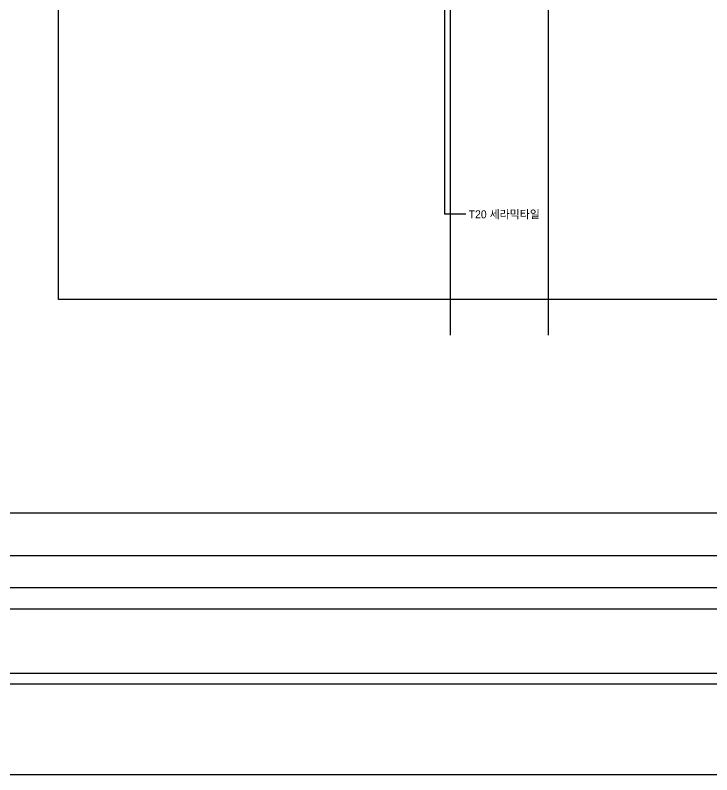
# Model space of a CAD drawing. Extents: x -430745 to 210250, y 0 to 148500.
# Drawn here: x 23719 to 56336, y 0 to 35566 of the extents above; entities that cross this region are included whole.
import ezdxf

# ---------------------------------------------------------------- set-up
doc = ezdxf.new("R2010")
doc.units = 0
doc.header["$LTSCALE"] = 250
doc.header["$MEASUREMENT"] = 0
doc.layers.add('A-CEN', color=1, linetype='CONTINUOUS')
doc.layers.add('A-DIM', color=7, linetype='CONTINUOUS')
doc.layers.add('NOPLOT', color=193, linetype='CONTINUOUS', plot=False)
doc.layers.add('NOPLOT-TEXT', color=41, linetype='CONTINUOUS', plot=False)
doc.styles.add('Gtx', font='')
doc.styles.get('Gtx').set_extended_font_data('Dotum')

# ---------------------------------------------------------------- blocks, each defined once
blk = doc.blocks.new('A-CEN-EAST1')
at = {"layer": 'A-CEN'}
for p, q in [((14764420.5, -289571.4, 0), (14764420.5, -182238.1, 0)), ((14769020.5, -289571.4, 0), (14769020.5, -182238.1, 0))]:
    blk.add_line(p, q, dxfattribs=at)

msp = doc.modelspace()

# ---------------------------------------------------------------- linework, layer by layer
at = {"layer": 'NOPLOT'}
for points in [[(0, 148500), (210250, 148500), (210250, 0), (0, 0)], [(206000, 4250), (7750, 4250), (7750, 144250), (206000, 144250)], [(8250, 143750), (182250, 143750), (182250, 4750), (8250, 4750)], [(11250, 140750), (179250, 140750), (179250, 7750), (11250, 7750)], [(12250, 139750), (178250, 139750), (178250, 8750), (12250, 8750)], [(13750, 138250), (176750, 138250), (176750, 10250), (13750, 10250)], [(15750, 136250), (174750, 136250), (174750, 12250), (15750, 12250)], [(25750, 126250), (164750, 126250), (164750, 22250), (25750, 22250)]]:
    msp.add_lwpolyline(points, close=True, dxfattribs=at)
at = {"layer": 'NOPLOT-TEXT', "linetype": 'Continuous', "elevation": 0}
msp.add_lwpolyline([(43819.4, 40053.9), (43819.4, 26265.3), (44819.4, 26265.3)], dxfattribs=at)

# ---------------------------------------------------------------- block references
at = {"layer": 'A-DIM'}
msp.add_blockref('A-CEN-EAST1', (-14720325.2, 310154.8), dxfattribs=at)

# ---------------------------------------------------------------- texts
at = {"layer": 'NOPLOT-TEXT', "linetype": 'Continuous', "style": 'Gtx'}
msp.add_text('T20 세라믹타일', height=375, rotation=360, dxfattribs=at).set_placement((44949.4, 26055.3))

doc.saveas('drawing.dxf')
